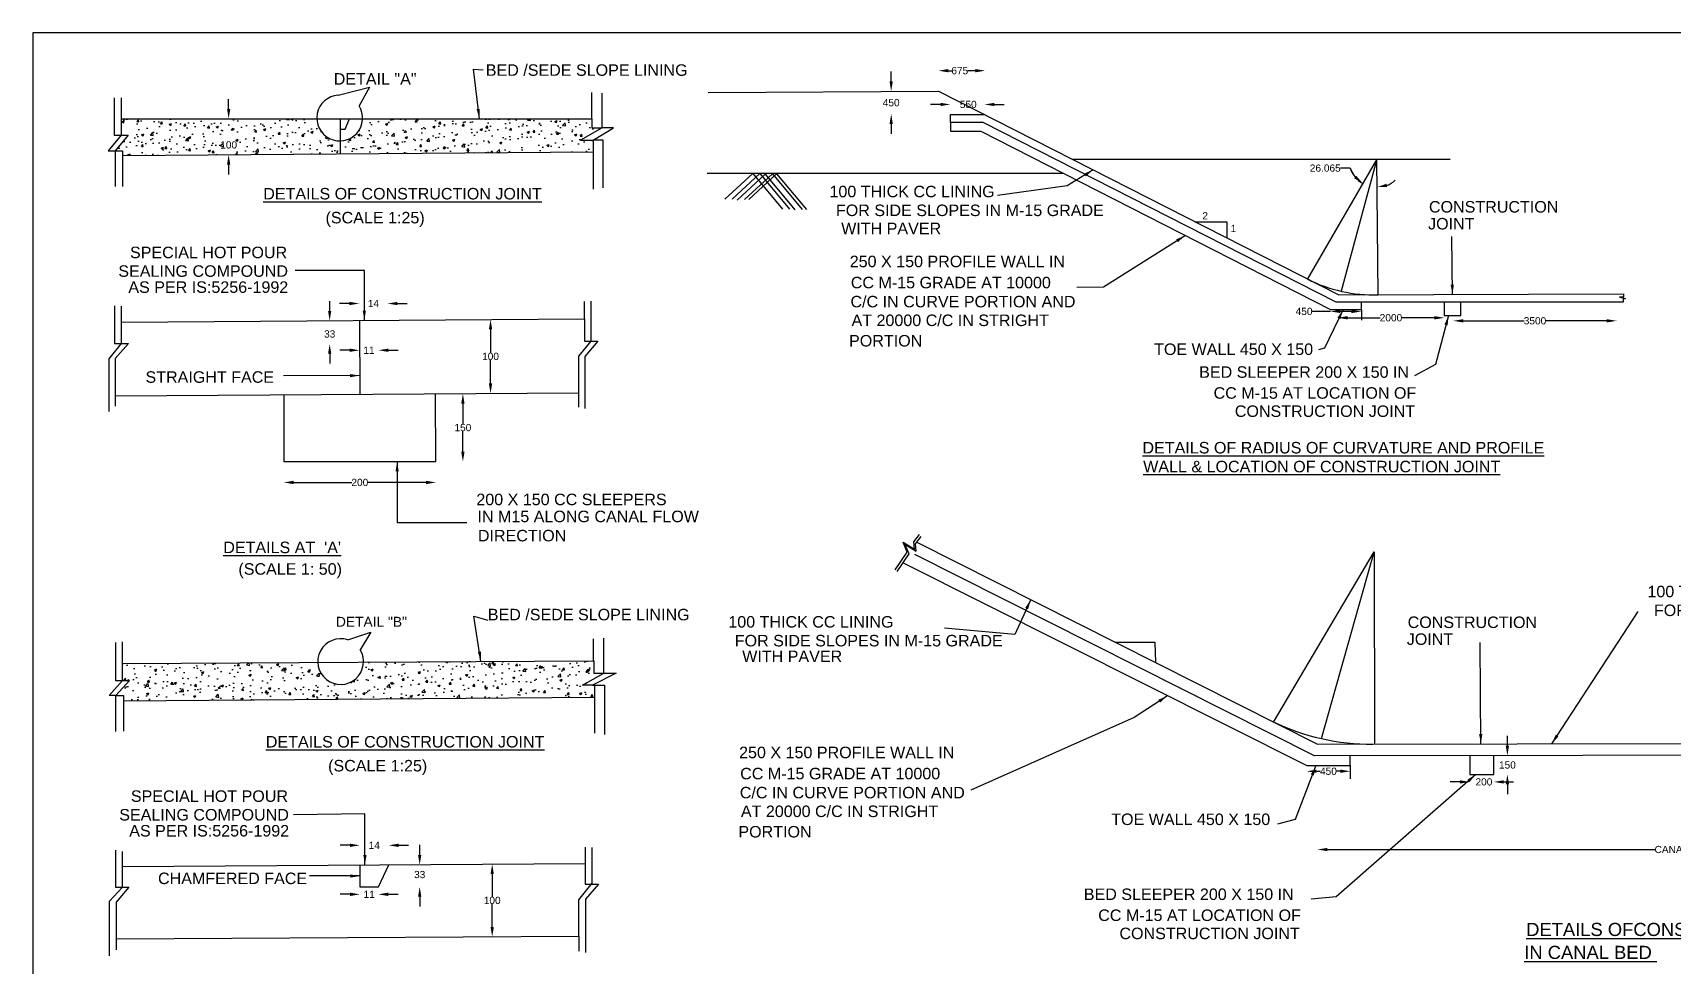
# Model space of a CAD drawing. Header units: millimetres. Extents: x 593 to 8838, y 614 to 5667.
# Drawn here: x 593 to 5581, y 2830 to 5667 of the extents above; entities that cross this region are included whole.
import ezdxf

# ---------------------------------------------------------------- set-up
doc = ezdxf.new("R2010")
doc.units = ezdxf.units.MM
doc.header["$MEASUREMENT"] = 0
for name, color, linetype in [('DIMENSION', 7, 'Continuous'), ('DRAWING', 2, 'Continuous'), ('TEXT', 7, 'Continuous')]:
    doc.layers.add(name, color=color, linetype=linetype)
doc.styles.get("Standard").update_dxf_attribs({"font": 'arial.ttf', "height": 22})
doc.dimstyles.get("Standard").update_dxf_attribs({"dimtxt": 200, "dimasz": 110, "dimexe": 0.18, "dimexo": 0.0625, "dimgap": 0.09, "dimtad": 0, "dimtih": 1, "dimtoh": 1, "dimdec": 0, "dimzin": 0, "dimdsep": 46, "dimtxsty": 'Standard', "dimblk": 'OBLIQUE', "dimcen": 0.09, "dimse1": 1, "dimse2": 1, "dimadec": 0, "dimazin": 0, "dimtfac": 1, "dimtdec": 0, "dimtofl": 0, "dimtmove": 0, "dimatfit": 3, "dimfxl": 1, "dimtolj": 1, "dimtzin": 0, "dimarcsym": 0})

# ---------------------------------------------------------------- blocks, each defined once
blk = doc.blocks.new('*D43')
at = {"layer": 'Defpoints', "color": 0}
for p in [(1185.1, 5405.7), (1186, 5296), (1189.4, 5296)]:
    blk.add_point(p, dxfattribs=at)
at = {"layer": 'DIMENSION', "color": 0, "lineweight": -2}
for p, q in [((1189.4, 5435.7), (1189.4, 5465.7)), ((1189.4, 5266), (1189.4, 5236))]:
    blk.add_line(p, q, dxfattribs=at)
at = {"layer": 'DIMENSION', "color": 0}
for points in [[(1184.4, 5435.7), (1194.4, 5435.7), (1189.4, 5405.7)], [(1184.4, 5266), (1194.4, 5266), (1189.4, 5296)]]:
    blk.add_solid(points, dxfattribs=at)
at = {"layer": 'DIMENSION', "color": 0, "insert": (1189.4, 5326), "char_height": 22, "attachment_point": 5}
blk.add_mtext('\\A1;100', dxfattribs=at)
blk = doc.blocks.new('*D44')
at = {"layer": 'Defpoints', "color": 0}
for p in [(1489, 4791.2), (1489, 4720.8), (1496.7, 4720.8)]:
    blk.add_point(p, dxfattribs=at)
at = {"layer": 'DIMENSION', "color": 0, "lineweight": -2}
for p, q in [((1496.7, 4821.2), (1496.7, 4851.2)), ((1496.7, 4690.8), (1496.7, 4660.8))]:
    blk.add_line(p, q, dxfattribs=at)
at = {"layer": 'DIMENSION', "color": 0}
for points in [[(1491.7, 4821.2), (1501.7, 4821.2), (1496.7, 4791.2)], [(1491.7, 4690.8), (1501.7, 4690.8), (1496.7, 4720.8)]]:
    blk.add_solid(points, dxfattribs=at)
at = {"layer": 'DIMENSION', "color": 0, "insert": (1496.7, 4750.8), "char_height": 22, "attachment_point": 5}
blk.add_mtext('\\A1;33', dxfattribs=at)
blk = doc.blocks.new('*D45')
at = {"layer": 'Defpoints', "color": 0}
for p in [(1587.6, 4702), (1645.2, 4702), (1645.2, 4701.4)]:
    blk.add_point(p, dxfattribs=at)
at = {"layer": 'DIMENSION', "color": 0, "lineweight": -2}
for p, q in [((1557.6, 4701.4), (1527.6, 4701.4)), ((1675.2, 4701.4), (1705.2, 4701.4))]:
    blk.add_line(p, q, dxfattribs=at)
at = {"layer": 'DIMENSION', "color": 0}
for points in [[(1557.6, 4706.4), (1557.6, 4696.4), (1587.6, 4701.4)], [(1675.2, 4706.4), (1675.2, 4696.4), (1645.2, 4701.4)]]:
    blk.add_solid(points, dxfattribs=at)
at = {"layer": 'DIMENSION', "color": 0, "insert": (1616.4, 4701.4), "char_height": 22, "attachment_point": 5}
blk.add_mtext('\\A1;11', dxfattribs=at)
blk = doc.blocks.new('*D46')
at = {"layer": 'Defpoints', "color": 0}
for p in [(1672.6, 4843.6), (1587, 4791.9), (1672.6, 4792.6)]:
    blk.add_point(p, dxfattribs=at)
at = {"layer": 'DIMENSION', "color": 0, "lineweight": -2}
for p, q in [((1557, 4843.6), (1527, 4843.6)), ((1702.6, 4843.6), (1732.6, 4843.6))]:
    blk.add_line(p, q, dxfattribs=at)
at = {"layer": 'DIMENSION', "color": 0}
for points in [[(1557, 4848.6), (1557, 4838.6), (1587, 4843.6)], [(1702.6, 4848.6), (1702.6, 4838.6), (1672.6, 4843.6)]]:
    blk.add_solid(points, dxfattribs=at)
at = {"layer": 'DIMENSION', "color": 0, "insert": (1629.8, 4843.6), "char_height": 22, "attachment_point": 5}
blk.add_mtext('\\A1;14', dxfattribs=at)
blk = doc.blocks.new('*D47')
at = {"layer": 'Defpoints', "color": 0}
for p in [(1986.1, 4794.9), (1986.1, 4570.3), (1994.2, 4570.3)]:
    blk.add_point(p, dxfattribs=at)
at = {"layer": 'DIMENSION', "color": 0, "lineweight": -2}
for p, q in [((1986.1, 4764.9), (1986.1, 4694)), ((1986.1, 4600.3), (1986.1, 4671.3))]:
    blk.add_line(p, q, dxfattribs=at)
at = {"layer": 'DIMENSION', "color": 0}
for points in [[(1981.1, 4764.9), (1991.1, 4764.9), (1986.1, 4794.9)], [(1981.1, 4600.3), (1991.1, 4600.3), (1986.1, 4570.3)]]:
    blk.add_solid(points, dxfattribs=at)
at = {"layer": 'DIMENSION', "color": 0, "insert": (1986.1, 4682.6), "char_height": 22, "attachment_point": 5}
blk.add_mtext('\\A1;100', dxfattribs=at)
blk = doc.blocks.new('*D48')
at = {"layer": 'Defpoints', "color": 0}
for p in [(1356.9, 4362.7), (1820.1, 4362.7), (1820.1, 4299.2)]:
    blk.add_point(p, dxfattribs=at)
at = {"layer": 'DIMENSION', "color": 0, "lineweight": -2}
for p, q in [((1386.9, 4299.2), (1563.9, 4299.2)), ((1790.1, 4299.2), (1613, 4299.2))]:
    blk.add_line(p, q, dxfattribs=at)
at = {"layer": 'DIMENSION', "color": 0}
for points in [[(1386.9, 4304.2), (1386.9, 4294.2), (1356.9, 4299.2)], [(1790.1, 4304.2), (1790.1, 4294.2), (1820.1, 4299.2)]]:
    blk.add_solid(points, dxfattribs=at)
at = {"layer": 'DIMENSION', "color": 0, "insert": (1588.5, 4299.2), "char_height": 22, "attachment_point": 5}
blk.add_mtext('\\A1;200', dxfattribs=at)
blk = doc.blocks.new('*D49')
at = {"layer": 'Defpoints', "color": 0}
for p in [(1818.7, 4569.1), (1818.7, 4362.7), (1902, 4362.7)]:
    blk.add_point(p, dxfattribs=at)
at = {"layer": 'DIMENSION', "color": 0, "lineweight": -2}
for p, q in [((1902, 4539.1), (1902, 4477.2)), ((1902, 4392.7), (1902, 4454.6))]:
    blk.add_line(p, q, dxfattribs=at)
at = {"layer": 'DIMENSION', "color": 0}
for points in [[(1897, 4539.1), (1907, 4539.1), (1902, 4569.1)], [(1897, 4392.7), (1907, 4392.7), (1902, 4362.7)]]:
    blk.add_solid(points, dxfattribs=at)
at = {"layer": 'DIMENSION', "color": 0, "insert": (1902, 4465.9), "char_height": 22, "attachment_point": 5}
blk.add_mtext('\\A1;150', dxfattribs=at)
blk = doc.blocks.new('*D50')
at = {"layer": 'Defpoints', "color": 0}
for p in [(1676.3, 3195.2), (1588.6, 3135.7), (1676.3, 3136.2)]:
    blk.add_point(p, dxfattribs=at)
at = {"layer": 'DIMENSION', "color": 0, "lineweight": -2}
for p, q in [((1558.6, 3195.2), (1528.6, 3195.2)), ((1706.3, 3195.2), (1736.3, 3195.2))]:
    blk.add_line(p, q, dxfattribs=at)
at = {"layer": 'DIMENSION', "color": 0}
for points in [[(1558.6, 3200.2), (1558.6, 3190.2), (1588.6, 3195.2)], [(1706.3, 3200.2), (1706.3, 3190.2), (1676.3, 3195.2)]]:
    blk.add_solid(points, dxfattribs=at)
at = {"layer": 'DIMENSION', "color": 0, "insert": (1632.4, 3195.2), "char_height": 22, "attachment_point": 5}
blk.add_mtext('\\A1;14', dxfattribs=at)
blk = doc.blocks.new('*D51')
at = {"layer": 'Defpoints', "color": 0}
for p in [(1588.6, 3068.8), (1645.1, 3068.8), (1645.1, 3046.1)]:
    blk.add_point(p, dxfattribs=at)
at = {"layer": 'DIMENSION', "color": 0, "lineweight": -2}
for p, q in [((1558.6, 3046.1), (1528.6, 3046.1)), ((1675.1, 3046.1), (1705.1, 3046.1))]:
    blk.add_line(p, q, dxfattribs=at)
at = {"layer": 'DIMENSION', "color": 0}
for points in [[(1558.6, 3051.1), (1558.6, 3041.1), (1588.6, 3046.1)], [(1675.1, 3051.1), (1675.1, 3041.1), (1645.1, 3046.1)]]:
    blk.add_solid(points, dxfattribs=at)
at = {"layer": 'DIMENSION', "color": 0, "insert": (1616.8, 3046.1), "char_height": 22, "attachment_point": 5}
blk.add_mtext('\\A1;11', dxfattribs=at)
blk = doc.blocks.new('*D52')
at = {"layer": 'Defpoints', "color": 0}
for p in [(1676.3, 3136.2), (1645.1, 3068.8), (1770.6, 3068.8)]:
    blk.add_point(p, dxfattribs=at)
at = {"layer": 'DIMENSION', "color": 0, "lineweight": -2}
for p, q in [((1770.6, 3166.2), (1770.6, 3196.2)), ((1770.6, 3038.8), (1770.6, 3008.8))]:
    blk.add_line(p, q, dxfattribs=at)
at = {"layer": 'DIMENSION', "color": 0}
for points in [[(1765.6, 3166.2), (1775.6, 3166.2), (1770.6, 3136.2)], [(1765.6, 3038.8), (1775.6, 3038.8), (1770.6, 3068.8)]]:
    blk.add_solid(points, dxfattribs=at)
at = {"layer": 'DIMENSION', "color": 0, "insert": (1770.6, 3106.2), "char_height": 22, "attachment_point": 5}
blk.add_mtext('\\A1;33', dxfattribs=at)
blk = doc.blocks.new('*D53')
at = {"layer": 'Defpoints', "color": 0}
for p in [(1989.8, 3138.2), (1991, 2917), (1991.2, 2917)]:
    blk.add_point(p, dxfattribs=at)
at = {"layer": 'DIMENSION', "color": 0, "lineweight": -2}
for p, q in [((1991.2, 3108.2), (1991.2, 3038.9)), ((1991.2, 2947), (1991.2, 3016.3))]:
    blk.add_line(p, q, dxfattribs=at)
at = {"layer": 'DIMENSION', "color": 0}
for points in [[(1986.2, 3108.2), (1996.2, 3108.2), (1991.2, 3138.2)], [(1986.2, 2947), (1996.2, 2947), (1991.2, 2917)]]:
    blk.add_solid(points, dxfattribs=at)
at = {"layer": 'DIMENSION', "color": 0, "insert": (1991.2, 3027.6), "char_height": 22, "attachment_point": 5}
blk.add_mtext('\\A1;100', dxfattribs=at)
blk = doc.blocks.new('*D54')
at = {"layer": 'Defpoints', "color": 0}
for p in [(3490.9, 5551.9), (3349, 5490), (3490.9, 5490)]:
    blk.add_point(p, dxfattribs=at)
at = {"layer": 'DIMENSION', "color": 0, "lineweight": -2}
for p, q in [((3379, 5551.9), (3389.1, 5551.9)), ((3460.9, 5551.9), (3438.2, 5551.9))]:
    blk.add_line(p, q, dxfattribs=at)
at = {"layer": 'DIMENSION', "color": 0}
for points in [[(3379, 5556.9), (3379, 5546.9), (3349, 5551.9)], [(3460.9, 5556.9), (3460.9, 5546.9), (3490.9, 5551.9)]]:
    blk.add_solid(points, dxfattribs=at)
at = {"layer": 'DIMENSION', "color": 0, "insert": (3413.7, 5551.9), "char_height": 22, "attachment_point": 5}
blk.add_mtext('\\A1;675', dxfattribs=at)
blk = doc.blocks.new('*D55')
at = {"layer": 'Defpoints', "color": 0}
for p in [(3489, 5449.2), (3385.1, 5418.7), (3489, 5418.7)]:
    blk.add_point(p, dxfattribs=at)
at = {"layer": 'DIMENSION', "color": 0, "lineweight": -2}
for p, q in [((3355.1, 5449.2), (3325.1, 5449.2)), ((3519, 5449.2), (3549, 5449.2))]:
    blk.add_line(p, q, dxfattribs=at)
at = {"layer": 'DIMENSION', "color": 0}
for points in [[(3355.1, 5454.2), (3355.1, 5444.2), (3385.1, 5449.2)], [(3519, 5454.2), (3519, 5444.2), (3489, 5449.2)]]:
    blk.add_solid(points, dxfattribs=at)
at = {"layer": 'DIMENSION', "color": 0, "insert": (3439.5, 5449.2), "char_height": 22, "attachment_point": 5}
blk.add_mtext('\\A1;550', dxfattribs=at)
blk = doc.blocks.new('*D56')
at = {"layer": 'Defpoints', "color": 0}
for p in [(3205.7, 5489.1), (3205, 5419.8), (3207, 5419.8)]:
    blk.add_point(p, dxfattribs=at)
at = {"layer": 'DIMENSION', "color": 0, "lineweight": -2}
for p, q in [((3205, 5519.1), (3205, 5549.1)), ((3205, 5389.8), (3205, 5359.8))]:
    blk.add_line(p, q, dxfattribs=at)
at = {"layer": 'DIMENSION', "color": 0}
for points in [[(3200, 5519.1), (3210, 5519.1), (3205, 5489.1)], [(3200, 5389.8), (3210, 5389.8), (3205, 5419.8)]]:
    blk.add_solid(points, dxfattribs=at)
at = {"layer": 'DIMENSION', "color": 0, "insert": (3205, 5454.5), "char_height": 22, "attachment_point": 5}
blk.add_mtext('\\A1;450', dxfattribs=at)
blk = doc.blocks.new('*D57')
at = {"layer": 'Defpoints', "color": 0}
for p in [(4541.4, 4825.2), (4635.5, 4825.2), (4635.5, 4819.5)]:
    blk.add_point(p, dxfattribs=at)
at = {"layer": 'DIMENSION', "color": 0, "lineweight": -2}
for p, q in [((4541.4, 4819.5), (4486, 4819.5)), ((4605.5, 4819.5), (4571.4, 4819.5))]:
    blk.add_line(p, q, dxfattribs=at)
at = {"layer": 'DIMENSION', "color": 0}
for points in [[(4571.4, 4824.5), (4571.4, 4814.5), (4541.4, 4819.5)], [(4605.5, 4824.5), (4605.5, 4814.5), (4635.5, 4819.5)]]:
    blk.add_solid(points, dxfattribs=at)
at = {"layer": 'DIMENSION', "color": 0, "insert": (4461.2, 4819.5), "char_height": 22, "attachment_point": 5}
blk.add_mtext('\\A1;450', dxfattribs=at)
blk = doc.blocks.new('*D58')
at = {"layer": 'Defpoints', "color": 0}
for p in [(4563.5, 4801), (4887.8, 4807.5), (4887.8, 4800.2)]:
    blk.add_point(p, dxfattribs=at)
at = {"layer": 'DIMENSION', "color": 0, "lineweight": -2}
for p, q in [((4593.5, 4800.2), (4692.5, 4800.2)), ((4857.8, 4800.2), (4758.7, 4800.2))]:
    blk.add_line(p, q, dxfattribs=at)
at = {"layer": 'DIMENSION', "color": 0}
for points in [[(4593.5, 4805.2), (4593.5, 4795.2), (4563.5, 4800.2)], [(4857.8, 4805.2), (4857.8, 4795.2), (4887.8, 4800.2)]]:
    blk.add_solid(points, dxfattribs=at)
at = {"layer": 'DIMENSION', "color": 0, "insert": (4725.6, 4800.2), "char_height": 22, "attachment_point": 5}
blk.add_mtext('\\A1;2000', dxfattribs=at)
blk = doc.blocks.new('*D59')
at = {"layer": 'Defpoints', "color": 0}
for p in [(4915.5, 4791.9), (5412, 4790.9), (5412, 4789.1)]:
    blk.add_point(p, dxfattribs=at)
at = {"layer": 'DIMENSION', "color": 0, "lineweight": -2}
for p, q in [((4945.5, 4790.9), (5130.9, 4790.9)), ((5382, 4790.9), (5196.7, 4790.9))]:
    blk.add_line(p, q, dxfattribs=at)
at = {"layer": 'DIMENSION', "color": 0}
for points in [[(4945.5, 4795.9), (4945.5, 4785.9), (4915.5, 4790.9)], [(5382, 4795.9), (5382, 4785.9), (5412, 4790.9)]]:
    blk.add_solid(points, dxfattribs=at)
at = {"layer": 'DIMENSION', "color": 0, "insert": (5163.8, 4790.9), "char_height": 22, "attachment_point": 5}
blk.add_mtext('\\A1;3500', dxfattribs=at)
blk = doc.blocks.new('*D65')
at = {"layer": 'Defpoints', "color": 0}
for p in [(4468.9, 3421.8), (4601.6, 3421.8), (4601.6, 3420.5)]:
    blk.add_point(p, dxfattribs=at)
at = {"layer": 'DIMENSION', "color": 0, "lineweight": -2}
for p, q in [((4498.9, 3420.5), (4510.5, 3420.5)), ((4571.6, 3420.5), (4560.1, 3420.5))]:
    blk.add_line(p, q, dxfattribs=at)
at = {"layer": 'DIMENSION', "color": 0}
for points in [[(4498.9, 3425.5), (4498.9, 3415.5), (4468.9, 3420.5)], [(4571.6, 3425.5), (4571.6, 3415.5), (4601.6, 3420.5)]]:
    blk.add_solid(points, dxfattribs=at)
at = {"layer": 'DIMENSION', "color": 0, "insert": (4535.3, 3420.5), "char_height": 22, "attachment_point": 5}
blk.add_mtext('\\A1;450', dxfattribs=at)
blk = doc.blocks.new('*D66')
at = {"layer": 'Defpoints', "color": 0}
for p in [(5038.3, 3468.1), (5038.4, 3411.1), (5079.8, 3411.1)]:
    blk.add_point(p, dxfattribs=at)
at = {"layer": 'DIMENSION', "color": 0, "lineweight": -2}
for p, q in [((5079.8, 3498.1), (5079.8, 3528.1)), ((5079.8, 3381.1), (5079.8, 3351.1))]:
    blk.add_line(p, q, dxfattribs=at)
at = {"layer": 'DIMENSION', "color": 0}
for points in [[(5074.8, 3498.1), (5084.8, 3498.1), (5079.8, 3468.1)], [(5074.8, 3381.1), (5084.8, 3381.1), (5079.8, 3411.1)]]:
    blk.add_solid(points, dxfattribs=at)
at = {"layer": 'DIMENSION', "color": 0, "insert": (5079.8, 3439.6), "char_height": 22, "attachment_point": 5}
blk.add_mtext('\\A1;150', dxfattribs=at)
blk = doc.blocks.new('*D67')
at = {"layer": 'Defpoints', "color": 0}
for p in [(4965.2, 3411.1), (5038.4, 3411.1), (5038.4, 3388.1)]:
    blk.add_point(p, dxfattribs=at)
at = {"layer": 'DIMENSION', "color": 0, "lineweight": -2}
for p, q in [((4935.2, 3388.1), (4905.2, 3388.1)), ((5068.4, 3388.1), (5098.4, 3388.1))]:
    blk.add_line(p, q, dxfattribs=at)
at = {"layer": 'DIMENSION', "color": 0}
for points in [[(4935.2, 3393.1), (4935.2, 3383.1), (4965.2, 3388.1)], [(5068.4, 3393.1), (5068.4, 3383.1), (5038.4, 3388.1)]]:
    blk.add_solid(points, dxfattribs=at)
at = {"layer": 'DIMENSION', "color": 0, "insert": (5008.4, 3388.1), "char_height": 22, "attachment_point": 5}
blk.add_mtext('\\A1;200', dxfattribs=at)
blk = doc.blocks.new('*D71')
at = {"layer": 'Defpoints', "color": 0}
for p in [(4501.7, 3502.8), (6930.8, 3506.6), (6930.8, 3182.4)]:
    blk.add_point(p, dxfattribs=at)
at = {"layer": 'DIMENSION', "color": 0, "lineweight": -2}
for p, q in [((4531.7, 3182.4), (5528.9, 3182.4)), ((6900.8, 3182.4), (5903.6, 3182.4))]:
    blk.add_line(p, q, dxfattribs=at)
at = {"layer": 'DIMENSION', "color": 0}
for points in [[(4531.7, 3187.4), (4531.7, 3177.4), (4501.7, 3182.4)], [(6900.8, 3187.4), (6900.8, 3177.4), (6930.8, 3182.4)]]:
    blk.add_solid(points, dxfattribs=at)
at = {"layer": 'DIMENSION', "color": 0, "insert": (5716.2, 3182.4), "char_height": 22, "attachment_point": 5}
blk.add_mtext('\\A1;CANAL BED WIDTH 11000', dxfattribs=at)
blk = doc.blocks.new('*D87')
at = {"layer": 'Defpoints', "color": 0}
for p in [(4682.7, 5283), (4682.7, 5283), (4668.3, 5198.7), (4471.5, 4918.2), (4686.5, 4870.1)]:
    blk.add_point(p, dxfattribs=at)
at = {"layer": 'DIMENSION', "color": 0, "lineweight": -2}
blk.add_line((4601.8, 5255.4), (4571.8, 5255.4), dxfattribs=at)
for start, end in [(198.8446, 239.9337), (199.5101, 219.7219), (290.7456, 310.9574)]:
    blk.add_arc((4682.7, 5283), 85.5, start, end, dxfattribs=at)
at = {"layer": 'DIMENSION', "color": 0}
for points in [[(4620.1, 5232.2), (4613.7, 5224.5), (4639.8, 5209)], [(4713.9, 5198.1), (4712, 5207.9), (4683.5, 5197.5)]]:
    blk.add_solid(points, dxfattribs=at)
at = {"layer": 'DIMENSION', "color": 0, "insert": (4525.7, 5255.4), "char_height": 22, "attachment_point": 5}
blk.add_mtext('\\A1;26.065', dxfattribs=at)

msp = doc.modelspace()

# ---------------------------------------------------------------- hatches: boundary and pattern name
at = {"layer": 'DIMENSION'}
h = msp.add_hatch(dxfattribs=at)
h.set_pattern_fill('AR-CONC', color=0, scale=10, style=0)
h.set_pattern_definition([(50, (0, 0), (71.726, -6.2752), [7.5, -82.5]), (355, (0, 0), (-13.8751, 75.2192), [6, -66]), (100.4514, (5.98, -0.52), (57.8509, 68.94395), [6.374, -70.1142]), (46.1842, (0, 20), (106.7241, -16.5519), [11.25, -123.75]), (96.6356, (8.89, 18.62), (93.4663, 97.4118), [9.561, -105.1713]), (351.1842, (0, 20), (93.4662, 97.4119), [9, -99]), (21, (10, 15), (59.6907, -40.2619), [7.5, -82.5]), (326, (10, 15), (24.3315, 72.515), [6, -66]), (71.4514, (14.974, 11.645), (84.0223, 32.25305), [6.374, -70.1142]), (37.5, (0, 0), (1.21599, 33.28939), [0, -65.2, 0, -67, 0, -66.25]), (7.5, (0, 0), (26.30695, 39.44117), [0, -38.2, 0, -63.7, 0, -25.25]), (327.5, (-22.3, 0), (53.38224, -2.25549), [0, -25, 0, -78, 0, -103.5]), (317.5, (-32.3, 0), (58.3186, 10.0105), [0, -32.5, 0, -51.8, 0, -73.5])])
h.paths.add_polyline_path([(1457.7, 5405.7), (862.3, 5405.7), (862.3, 5355.6), (883.9, 5355.6), (844.5, 5308.8), (844.5, 5308.4), (866.1, 5308.4), (866.1, 5293.4), (1529.1, 5298.8), (1528.8, 5338.2, -0.411124)])
h.paths.add_polyline_path([(2326, 5378.3), (2294.8, 5378.3), (2294.8, 5405.7), (1597, 5405.7, -0.398915), (1528.8, 5338.2), (1529.1, 5298.8), (2297.9, 5305.1), (2297.9, 5340.2), (2260, 5340.2)])
h.paths.add_polyline_path([(1160.7, 5342.7), (1218.2, 5342.7), (1218.2, 5309.2), (1160.7, 5309.2)], flags=24)
h = msp.add_hatch(dxfattribs=at)
h.set_pattern_fill('AR-CONC', color=0, scale=10, style=0)
h.paths.add_polyline_path([(2330.4, 3719.1), (2300.1, 3719.1), (2300.1, 3756.6), (1599.6, 3752.5, -0.970244), (1460.4, 3751.7), (866.3, 3748.3), (866.3, 3696.9), (887.3, 3696.9), (846, 3650.6), (869.2, 3650.6), (869.2, 3635.1), (2302.6, 3646), (2302.6, 3682.2), (2296.6, 3682.2), (2265.9, 3682.2)])

# ---------------------------------------------------------------- linework, layer by layer
at = {"layer": 'DIMENSION', "color": 0}
msp.add_lwpolyline([(8838.3, 5667.2), (593.5, 5667.2), (593.5, 613.7), (8838.3, 613.7)], close=True, dxfattribs=at)
for points in [[(3729.9, 5239.5), (2645.1, 5239.5)], [(2699.3, 5160.8), (2784.1, 5239.5), (2874.6, 5130.8)], [(2720.8, 5160.8), (2805.6, 5239.5), (2896.1, 5130.8)], [(2736.6, 5158.5), (2821.4, 5237.2), (2911.9, 5128.6)], [(2758.7, 5159.6), (2843.5, 5238.4), (2934, 5129.7)], [(2771.7, 5159.6), (2856.5, 5238.4), (2947, 5129.7)], [(1551.6, 3820.4), (1622.4, 3843.7), (1589.7, 3790)], [(3887.1, 3812.9), (4006.9, 3812.9), (4008.9, 3751.4)]]:
    msp.add_lwpolyline(points, dxfattribs=at)
at = {"layer": 'DIMENSION'}
msp.add_lwpolyline([(4128.9, 5091.6), (4226, 5091.6), (4226, 5043.8)], dxfattribs=at)
at = {"layer": 'DIMENSION', "color": 0}
msp.add_arc((1530, 3754.2), 69.6, 71.8804, 30.9495, dxfattribs=at)
at = {"layer": 'DRAWING', "color": 0}
for points in [[(1522.1, 5477.4), (1618, 5501.7), (1586, 5445.5)], [(2648, 5485.7), (3349, 5490), (4566.7, 4869.7), (5433.5, 4872.9), (5432.6, 4863.3), (5421.1, 4862.8), (5439.5, 4858.4), (5432.4, 4856.4), (5432.4, 4847.2), (4559.3, 4847.2), (3484.5, 5394.3), (3385.1, 5394.3), (3385.1, 5418.7), (3489, 5418.7)], [(840.7, 5469.6), (840.7, 5355.6), (862.3, 5355.6), (822.5, 5308.4), (844.5, 5308.4), (844.5, 5199.9)], [(862.3, 5469.6), (862.3, 5355.6), (883.9, 5355.6), (844.2, 5308.4), (866.1, 5308.4), (866.1, 5199.9)], [(862.3, 5405.7), (2294.8, 5405.7), (2294.8, 5485.7)], [(2329, 5195.6), (2329, 5340.2), (2297.9, 5340.2), (2360.2, 5378.3), (2326, 5378.3), (2326, 5483.7)], [(1528.3, 5405.7), (1529.1, 5298.8)], [(1528.5, 5374.2), (1543.5, 5374.2), (1557.2, 5405.7)], [(2294.8, 5405.7), (2294.8, 5378.3), (2326, 5378.3), (2260, 5340.2), (2297.9, 5340.2), (2297.9, 5191.6)], [(3385.1, 5394.3), (3385.1, 5367.9), (3478.3, 5367.9), (4541.4, 4825.2), (4635.5, 4825.2), (4635.5, 4847.2)], [(866.1, 5293.4), (2297.9, 5305.1)], [(3755.4, 5283), (4905.6, 5283)], [(4682.7, 5283), (4471.5, 4918.2)], [(4686.5, 4870.1), (4682.7, 5283), (4574.2, 4880.8)], [(863.6, 4786.6), (2271.6, 4797), (2271.6, 4850.1)], [(2254.3, 4527.9), (2254.3, 4683.5), (2292.1, 4729.1), (2292.1, 4850.8)], [(4887.8, 4847.2), (4887.8, 4807.5), (4938.6, 4807.5), (4938.6, 4847.2)], [(825.4, 4515.3), (825.4, 4675.7), (863.6, 4721.8), (863.6, 4836)], [(842.3, 4836.5), (842.3, 4721.8), (884.9, 4721.8), (844.1, 4676.1), (844.1, 4531.3)], [(1587, 4791.9), (1588.5, 4567.5)], [(2271.6, 4797), (2271.6, 4729.1), (2312.6, 4729.1), (2272.8, 4682), (2272.8, 4524.3)], [(4635.5, 4825.2), (4635.5, 4793)], [(844.1, 4562.3), (2254.3, 4572.2)], [(1356.9, 4565.9), (1356.9, 4362.7), (1820.1, 4362.7), (1818.7, 4569.1)], [(3217.6, 4033.8), (3254.1, 4087.5), (3241.7, 4117.8), (3276, 4096.4), (3274, 4118.3), (3290.9, 4140.7)], [(3222.9, 4027.8), (3259.4, 4081.6), (3247, 4111.9), (3281.3, 4090.4), (3279.3, 4112.4), (3296.2, 4134.7)], [(3283.2, 4117.5), (4501.7, 3502.8), (6930.8, 3506.6), (8071.1, 4080.6)], [(3241.2, 4054.7), (4469.4, 3437.6), (4601.7, 3437.6)], [(8093.2, 4046.8), (6941.8, 3470.3), (4493, 3467.5), (3276.8, 4079.5)], [(4368.7, 3569.9), (4674.9, 4087.7), (4675.8, 3503.1)], [(4514, 3519.7), (4674.9, 4087.7)], [(845.8, 3541), (845.8, 3650.6), (826.3, 3650.6), (866.3, 3696.9), (866.3, 3814)], [(845.4, 3812.4), (845.4, 3696.9), (887.3, 3696.9), (846, 3650.6), (869.2, 3650.6), (869.2, 3542.8)], [(866.3, 3748.3), (2299.7, 3756.6), (2299.7, 3823.7)], [(2296.6, 3682.2), (2265.9, 3682.2), (2330.4, 3719.1), (2330.4, 3825.5)], [(2300.1, 3756.6), (2300.1, 3719.1), (2368.2, 3719.1), (2296.6, 3682.2), (2333.3, 3682.2), (2333.3, 3532.1)], [(869.2, 3635.1), (2302.6, 3646)], [(2302.6, 3682.2), (2302.6, 3536.7)], [(4601.7, 3437.6), (4601.7, 3437.6), (4601.6, 3467.6)], [(4965.2, 3468.1), (4965.2, 3411.1), (5038.4, 3411.1), (5038.3, 3468.1)], [(4601.6, 3437.6), (4601.6, 3397.8)], [(827.2, 2859.3), (827.2, 3024.8), (866.8, 3067.7), (866.8, 3176.7)], [(844.7, 3180.9), (844.7, 3067.7), (885.7, 3067.7), (847, 3022.4), (847, 2876.8)], [(2254.5, 2918.5), (2254.5, 3029.7), (2295.8, 3080), (2295.8, 3188.5)], [(2274.2, 3189.8), (2274.2, 3077.5), (2314.5, 3077.5), (2274.7, 3031), (2274.7, 2869.6)], [(866.8, 3131.2), (2274.2, 3139.9)], [(1588.6, 3135.7), (1588.6, 3068.8), (1645.1, 3068.8), (1676.3, 3136.2)], [(847, 2910.7), (2254.5, 2918.5), (2254.5, 2872.8)]]:
    msp.add_lwpolyline(points, dxfattribs=at)
for centre, radius, start, end in [((1527.3, 5407.9), 69.7, 94.2763, 32.6338), ((4671.9, 5309.9), 440, 242.9053, 271.9036), ((4664, 4188), 684.9, 244.123, 270.5759)]:
    msp.add_arc(centre, radius, start, end, dxfattribs=at)

# ---------------------------------------------------------------- texts
at = {"layer": 'DIMENSION'}
for s, p in [('2', (4151.8, 5099.7)), ('1', (4237.9, 5061))]:
    msp.add_text(s, height=22, dxfattribs=at).set_placement(p)
at = {"layer": 'TEXT', "color": 0}
for s, height, p in [('DETAIL "A"', 35, (1509, 5509.4)), ('BED /SEDE SLOPE LINING', 35, (1971.7, 5536.3)), ('%%UDETAILS OF CONSTRUCTION JOINT', 35, (1294.6, 5160.2)), ('100 THICK CC LINING', 35, (3017.3, 5166.8)), ('FOR SIDE SLOPES IN M-15 GRADE', 35, (3037, 5109.6)), ('CONSTRUCTION', 35, (4841.2, 5120.3)), ('(SCALE 1:25)', 35, (1484.1, 5087.4)), ('  WITH PAVER', 35, (3025.7, 5054.5)), ('JOINT', 35, (4838.5, 5068.9)), ('SPECIAL HOT POUR ', 35, (889.2, 4981.5)), ('250 X 150 PROFILE WALL IN', 35, (3079, 4954.1)), ('SEALING COMPOUND', 35, (853.8, 4924.8)), ('AS PER IS:5256-1992', 35, (884.2, 4876)), ('CC M-15 GRADE AT 10000', 35, (3082.2, 4889.8)), ('C/C IN CURVE PORTION AND', 35, (3081.2, 4831.9)), ('AT 20000 C/C IN STRIGHT', 35, (3084.4, 4775)), ('PORTION', 35, (3076.9, 4712.8)), ('TOE WALL 450 X 150', 35, (4005, 4687)), ('BED SLEEPER 200 X 150 IN', 35, (4142.1, 4617.6)), ('STRAIGHT FACE', 35, (936.4, 4602.4)), ('   CC M-15 AT LOCATION OF', 35, (4145.2, 4553.9)), ('        CONSTRUCTION JOINT', 35, (4141.8, 4498.5)), ('%%UDETAILS OF RADIUS OF CURVATURE AND PROFILE', 35, (3969.6, 4387.4)), ('%%UWALL & LOCATION OF CONSTRUCTION JOINT', 35, (3971.7, 4330)), ('200 X 150 CC SLEEPERS', 35, (1943, 4230)), ('IN M15 ALONG CANAL FLOW', 35, (1946.3, 4178.3)), ('DIRECTION', 35, (1947.7, 4119.9)), ("%%UDETAILS AT  'A'", 35, (1173, 4084.1)), ('(SCALE 1: 50)', 35, (1219, 4018.5)), ('100 THICK CC LINING', 35, (5505.9, 3949.9)), ('BED /SEDE SLOPE LINING', 35, (1977.9, 3879.7)), ('100 THICK CC LINING', 35, (2709.6, 3857.6)), ('CONSTRUCTION', 35, (4776.4, 3856.3)), ('FOR SIDE SLOPES IN', 35, (5525.6, 3892.7)), ('DETAIL "B"', 30, (1515.8, 3860.4)), ('FOR SIDE SLOPES IN M-15 GRADE', 35, (2729.3, 3800.4)), ('JOINT', 35, (4773.7, 3805)), ('  WITH PAVER', 35, (2724.6, 3752.7)), ('%%UDETAILS OF CONSTRUCTION JOINT', 35, (1302.5, 3492.8)), ('250 X 150 PROFILE WALL IN', 35, (2742.4, 3460.3)), ('(SCALE 1:25)', 35, (1492, 3420)), ('CC M-15 GRADE AT 10000', 35, (2745.6, 3396)), ('SPECIAL HOT POUR ', 35, (891.9, 3327.4)), ('C/C IN CURVE PORTION AND', 35, (2744.5, 3338.1)), ('SEALING COMPOUND', 35, (856.5, 3270.7)), ('AT 20000 C/C IN STRIGHT', 35, (2747.8, 3281.2)), ('TOE WALL 450 X 150', 35, (3874.5, 3256.9)), ('AS PER IS:5256-1992', 35, (886.9, 3222)), ('PORTION', 35, (2740.2, 3219)), ('CHAMFERED FACE', 35, (974.5, 3077.2)), ('BED SLEEPER 200 X 150 IN', 35, (3791.1, 3028.8)), ('   CC M-15 AT LOCATION OF', 35, (3794.2, 2965)), ('        CONSTRUCTION JOINT', 35, (3790.8, 2909.7)), ('%%UDETAILS OFCONSTRUCTION AND CONSTRUCTIONJOINTS', 40, (5137, 2919.3)), ('%%UIN CANAL BED ', 40, (5131.1, 2849.5))]:
    msp.add_text(s, height=height, dxfattribs=at).set_placement(p)

# ---------------------------------------------------------------- dimensions: what is measured, and where the dimension line sits
at = {"layer": 'DIMENSION', "color": 0}
for base, p1, p2, text, picture, middle in [((3205, 5419.8), (3205.7, 5489.1), (3207, 5419.8), '450', '*D56', (3205, 5454.5)), ((1189.4, 5296), (1185.1, 5405.7), (1186, 5296), '100', '*D43', (1189.4, 5326)), ((1496.7, 4720.8), (1489, 4791.2), (1489, 4720.8), '33', '*D44', (1496.7, 4750.8)), ((1770.6, 3068.8), (1676.3, 3136.2), (1645.1, 3068.8), '33', '*D52', (1770.6, 3106.2))]:
    dim = msp.add_linear_dim(base=base, p1=p1, p2=p2, angle=90, text=text, dimstyle='Standard', override={"dimtxt": 22, "dimasz": 30, "dimarcsym": 1}, dxfattribs=at)
    dim.commit()
    dim.dimension.update_dxf_attribs({"geometry": picture, "text_midpoint": middle, "dimtype": 160})
for base, p1, p2, text, picture, middle in [((3490.9, 5551.9), (3349, 5490), (3490.9, 5490), '675', '*D54', (3413.7, 5551.9)), ((3489, 5449.2), (3385.1, 5418.7), (3489, 5418.7), '550', '*D55', (3439.5, 5449.2)), ((1672.6, 4843.6), (1587, 4791.9), (1672.6, 4792.6), '14', '*D46', (1629.8, 4843.6)), ((4635.5, 4819.5), (4541.4, 4825.2), (4635.5, 4825.2), '450', '*D57', (4461.2, 4819.5)), ((5038.4, 3388.1), (4965.2, 3411.1), (5038.4, 3411.1), '200', '*D67', (5008.4, 3388.1)), ((1676.3, 3195.2), (1588.6, 3135.7), (1676.3, 3136.2), '14', '*D50', (1632.4, 3195.2))]:
    dim = msp.add_linear_dim(base=base, p1=p1, p2=p2, text=text, dimstyle='Standard', override={"dimtxt": 22, "dimasz": 30, "dimarcsym": 1}, dxfattribs=at)
    dim.commit()
    dim.dimension.update_dxf_attribs({"geometry": picture, "text_midpoint": middle, "dimtype": 160})
at = {"layer": 'DIMENSION'}
dim = msp.add_angular_dim_2l(base=(4668.3, 5198.7), line1=((4686.5, 4870.1), (4682.7, 5283)), line2=((4682.7, 5283), (4471.5, 4918.2)), text='26.065', dimstyle='Standard', override={"dimtxt": 22, "dimasz": 30, "dimarcsym": 1}, dxfattribs=at)
dim.commit()
dim.dimension.update_dxf_attribs({"geometry": '*D87', "text_midpoint": (4525.7, 5255.4)})
at = {"layer": 'DIMENSION', "color": 0}
for base, p1, p2, text, picture, middle in [((1986.1, 4570.3), (1986.1, 4794.9), (1994.2, 4570.3), '100', '*D47', (1986.1, 4682.6)), ((1902, 4362.7), (1818.7, 4569.1), (1818.7, 4362.7), '150', '*D49', (1902, 4465.9)), ((5079.8, 3411.1), (5038.3, 3468.1), (5038.4, 3411.1), '150', '*D66', (5079.8, 3439.6)), ((1991.2, 2917), (1989.8, 3138.2), (1991, 2917), '100', '*D53', (1991.2, 3027.6))]:
    dim = msp.add_linear_dim(base=base, p1=p1, p2=p2, angle=90, text=text, dimstyle='Standard', override={"dimtxt": 22, "dimasz": 30, "dimarcsym": 1}, dxfattribs=at)
    dim.commit()
    dim.dimension.update_dxf_attribs({"geometry": picture, "text_midpoint": middle})
for base, p1, p2, text, picture, middle in [((4887.8, 4800.2), (4563.5, 4801), (4887.8, 4807.5), '2000', '*D58', (4725.6, 4800.2)), ((5412, 4790.9), (4915.5, 4791.9), (5412, 4789.1), '3500', '*D59', (5163.8, 4790.9)), ((1645.2, 4701.4), (1587.6, 4702), (1645.2, 4702), '11', '*D45', (1616.4, 4701.4)), ((1820.1, 4299.2), (1356.9, 4362.7), (1820.1, 4362.7), '200', '*D48', (1588.5, 4299.2)), ((6930.8, 3182.4), (4501.7, 3502.8), (6930.8, 3506.6), 'CANAL BED WIDTH 11000', '*D71', (5716.2, 3182.4)), ((4601.6, 3420.5), (4468.9, 3421.8), (4601.6, 3421.8), '450', '*D65', (4535.3, 3420.5)), ((1645.1, 3046.1), (1588.6, 3068.8), (1645.1, 3068.8), '11', '*D51', (1616.8, 3046.1))]:
    dim = msp.add_linear_dim(base=base, p1=p1, p2=p2, text=text, dimstyle='Standard', override={"dimtxt": 22, "dimasz": 30, "dimarcsym": 1}, dxfattribs=at)
    dim.commit()
    dim.dimension.update_dxf_attribs({"geometry": picture, "text_midpoint": middle})

# ---------------------------------------------------------------- leaders
for points in [[(1952.2, 5405.7), (1933.8, 5556.6), (1963.6, 5554.5)], [(3819.7, 5250.2), (3740.8, 5201.3), (3528.1, 5172)], [(4100, 5050.6), (3851.3, 4893.3), (3770.2, 4892.1)], [(4912.5, 4871), (4910.5, 5047.5)], [(4580.1, 4825.2), (4523.4, 4707.5), (4504.9, 4702.4)], [(4901, 4807.5), (4860.9, 4657.6), (4797.4, 4623.3)], [(1588.1, 4624.3), (1356.4, 4623.2)], [(1701.9, 4362.7), (1701.9, 4177), (1914, 4177)], [(3629.5, 3942.8), (3581.7, 3836.1), (3366.9, 3856.2)], [(1956.9, 3754.6), (1935.6, 3892.2), (1977.9, 3879.7)], [(5214.6, 3503.9), (5477.3, 3907)], [(4999, 3503.6), (4996.8, 3812)], [(4045.9, 3650.4), (3944.7, 3584), (3447.2, 3363.5)], [(4497.1, 3437.6), (4434.3, 3273.6), (4379.9, 3259.5)], [(4984, 3411.1), (4558.9, 3038.5), (4482.4, 3031.4)], [(1604, 3135.8), (1604, 3291.1), (1386.3, 3288.1)]]:
    msp.add_leader(points, dimstyle='Standard', override={"dimtxt": 22, "dimasz": 30, "dimgap": 0.09, "dimtad": 0, "dimarcsym": 1}, dxfattribs=at)
at = {"layer": 'DIMENSION'}
for points in [[(1602.2, 4792.2), (1602.2, 4944.3), (1391.3, 4944.3)], [(1589.1, 3101.9), (1435.2, 3101.9)]]:
    msp.add_leader(points, dimstyle='Standard', override={"dimtxt": 22, "dimasz": 30, "dimgap": 0.09, "dimtad": 0, "dimarcsym": 1}, dxfattribs=at)

doc.saveas('drawing.dxf')
